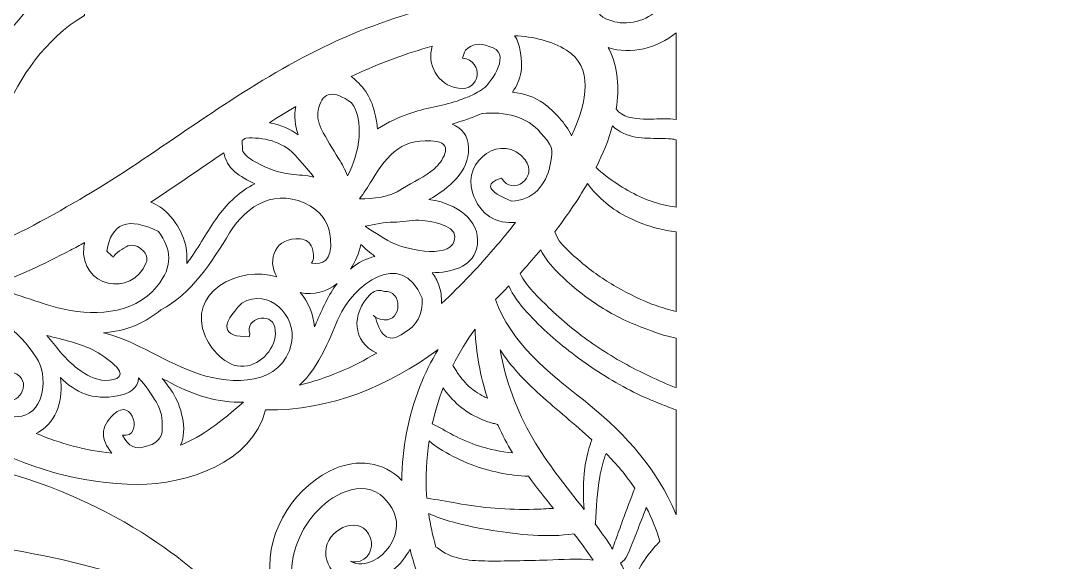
# Model space of a CAD drawing. Extents: x 7 to 992, y -718 to -282.
# Drawn here: x 172 to 256, y -412.1 to -367.8 of the extents above; entities that cross this region are included whole.
import ezdxf

# ---------------------------------------------------------------- set-up
doc = ezdxf.new("R2010")
doc.units = 0
doc.header["$MEASUREMENT"] = 0
doc.layers.add('Layer 1', color=7, linetype='Continuous')

msp = doc.modelspace()

# ---------------------------------------------------------------- linework, layer by layer
at = {"layer": 'Layer 1', "lineweight": 0}
for points, knots in [([(515.444, -282.485), (515.444, -282.485), (265.444, -282.485), (265.444, -282.485), (265.444, -282.485), (259.139, -282.485), (259.139, -282.485), (259.139, -282.485), (27.261, -282.485), (27.261, -282.485), (27.261, -282.485), (27.261, -282.863), (27.261, -282.863), (27.261, -282.863), (25.9, -282.863), (25.9, -282.863), (25.9, -282.863), (24.898, -282.863), (24.898, -282.863), (24.898, -282.863), (7.489, -306.853), (7.489, -306.853), (7.489, -306.853), (7.489, -496.33), (7.489, -496.33), (7.489, -496.33), (24.898, -524.256), (24.898, -524.256), (24.898, -524.256), (25.039, -524.256), (25.039, -524.256), (25.039, -524.256), (25.9, -525.977), (25.9, -525.977), (25.9, -525.977), (34.578, -543.332), (34.578, -543.332), (34.578, -543.332), (85.476, -645.118), (85.476, -645.118), (85.476, -645.118), (85.476, -693.393), (85.476, -693.393), (85.476, -693.602), (85.486, -693.809), (85.492, -694.016), (85.35, -694.597), (85.266, -695.2), (85.266, -695.825), (85.266, -695.825), (85.266, -710.022), (85.266, -710.022), (85.266, -714.223), (88.671, -717.628), (92.872, -717.628), (92.872, -717.628), (107.069, -717.628), (107.069, -717.628), (107.484, -717.628), (107.889, -717.586), (108.286, -717.521), (108.736, -717.547), (109.188, -717.561), (109.644, -717.561), (109.644, -717.561), (182.159, -717.561), (182.159, -717.561), (182.563, -717.561), (182.965, -717.551), (183.365, -717.531), (183.743, -717.589), (184.126, -717.628), (184.52, -717.628), (184.52, -717.628), (198.717, -717.628), (198.717, -717.628), (202.917, -717.628), (206.322, -714.223), (206.322, -710.022), (206.322, -710.022), (206.322, -695.825), (206.322, -695.825), (206.322, -695.534), (206.302, -695.248), (206.271, -694.965), (206.303, -694.465), (206.325, -693.962), (206.326, -693.453), (206.326, -693.453), (206.326, -645.118), (206.326, -645.118), (206.326, -645.118), (257.204, -543.332), (257.204, -543.332), (257.204, -543.332), (259.139, -539.46), (259.139, -539.46), (259.139, -539.46), (266.763, -524.209), (266.763, -524.209), (266.763, -524.209), (266.763, -645.118), (266.763, -645.118), (266.763, -645.118), (363.469, -645.118), (363.469, -645.118), (363.737, -645.117), (364.003, -645.104), (364.27, -645.096), (364.76, -645.195), (365.268, -645.248), (365.787, -645.248), (365.787, -645.248), (379.984, -645.248), (379.984, -645.248), (384.185, -645.248), (387.59, -641.843), (387.59, -637.643), (387.59, -637.643), (387.59, -623.445), (387.59, -623.445), (387.59, -623.12), (387.563, -622.802), (387.523, -622.487), (387.556, -621.959), (387.579, -621.428), (387.578, -620.891), (387.578, -620.891), (387.578, -584.634), (387.578, -584.634), (387.578, -584.634), (508.12, -524.362), (508.12, -524.362), (508.12, -524.362), (508.12, -717.561), (508.12, -717.561), (508.12, -717.561), (544.378, -717.561), (544.378, -717.561), (545.281, -717.563), (546.172, -717.512), (547.049, -717.417), (547.049, -717.417), (560.83, -717.417), (560.83, -717.417), (565.03, -717.417), (568.436, -714.012), (568.436, -709.811), (568.436, -709.811), (568.436, -696.131), (568.436, -696.131), (568.534, -695.251), (568.591, -694.358), (568.593, -693.453), (568.593, -693.453), (568.593, -645.118), (568.593, -645.118), (568.593, -645.118), (689.443, -645.118), (689.443, -645.118), (689.443, -645.118), (689.443, -693.393), (689.443, -693.393), (689.443, -693.594), (689.453, -693.791), (689.458, -693.99), (689.345, -694.514), (689.28, -695.056), (689.28, -695.614), (689.28, -695.614), (689.28, -709.811), (689.28, -709.811), (689.28, -714.012), (692.686, -717.417), (696.886, -717.417), (696.886, -717.417), (710.981, -717.417), (710.981, -717.417), (711.845, -717.511), (712.722, -717.561), (713.611, -717.561), (713.611, -717.561), (749.903, -717.561), (749.903, -717.561), (749.903, -717.561), (749.903, -524.209), (749.903, -524.209), (749.903, -524.209), (870.731, -584.622), (870.731, -584.622), (870.731, -584.622), (870.731, -620.95), (870.731, -620.95), (870.731, -621.353), (870.741, -621.753), (870.761, -622.151), (870.71, -622.506), (870.675, -622.865), (870.675, -623.233), (870.675, -623.233), (870.675, -637.431), (870.675, -637.431), (870.675, -641.632), (874.08, -645.036), (878.28, -645.036), (878.28, -645.036), (892.478, -645.036), (892.478, -645.036), (892.583, -645.036), (892.687, -645.025), (892.791, -645.02), (893.486, -645.081), (894.188, -645.118), (894.898, -645.118), (894.898, -645.118), (991.581, -645.118), (991.581, -645.118), (991.581, -645.118), (991.581, -282.485), (991.581, -282.485), (991.581, -282.485), (515.444, -282.485), (515.444, -282.485)], [0, 0, 0, 0, 1, 1, 1, 2, 2, 2, 3, 3, 3, 4, 4, 4, 5, 5, 5, 6, 6, 6, 7, 7, 7, 8, 8, 8, 9, 9, 9, 10, 10, 10, 11, 11, 11, 12, 12, 12, 13, 13, 13, 14, 14, 14, 15, 15, 15, 16, 16, 16, 17, 17, 17, 18, 18, 18, 19, 19, 19, 20, 20, 20, 21, 21, 21, 22, 22, 22, 23, 23, 23, 24, 24, 24, 25, 25, 25, 26, 26, 26, 27, 27, 27, 28, 28, 28, 29, 29, 29, 30, 30, 30, 31, 31, 31, 32, 32, 32, 33, 33, 33, 34, 34, 34, 35, 35, 35, 36, 36, 36, 37, 37, 37, 38, 38, 38, 39, 39, 39, 40, 40, 40, 41, 41, 41, 42, 42, 42, 43, 43, 43, 44, 44, 44, 45, 45, 45, 46, 46, 46, 47, 47, 47, 48, 48, 48, 49, 49, 49, 50, 50, 50, 51, 51, 51, 52, 52, 52, 53, 53, 53, 54, 54, 54, 55, 55, 55, 56, 56, 56, 57, 57, 57, 58, 58, 58, 59, 59, 59, 60, 60, 60, 61, 61, 61, 62, 62, 62, 63, 63, 63, 64, 64, 64, 65, 65, 65, 66, 66, 66, 67, 67, 67, 68, 68, 68, 69, 69, 69, 70, 70, 70, 71, 71, 71, 72, 72, 72, 73, 73, 73, 74, 74, 74, 74]), ([(175.056, -331.006), (175.537, -330.988), (176.233, -331.007), (176.897, -331.134), (177.685, -331.704), (178.434, -332.332), (179.156, -332.997), (176.885, -332.918), (174.626, -333.9), (173.107, -335.598), (171.497, -337.399), (171.236, -340.15), (172.723, -342.101), (173.856, -343.586), (175.798, -344.332), (177.571, -344.725), (177.159, -344.895), (176.753, -345.084), (176.366, -345.311), (174.331, -346.508), (172.995, -348.593), (172.666, -350.923), (172.334, -353.274), (173.223, -355.646), (175.376, -356.804), (177.366, -357.873), (179.81, -357.108), (181.638, -356.063), (181.835, -355.951), (182.018, -355.812), (182.209, -355.69), (181.927, -356.37), (181.718, -357.078), (181.61, -357.81), (181.236, -360.338), (182.25, -362.96), (184.147, -364.656), (185.949, -366.267), (188.699, -366.528), (190.65, -365.04), (192.136, -363.908), (192.881, -361.965), (193.273, -360.192), (193.444, -360.605), (193.633, -361.011), (193.861, -361.397), (195.057, -363.433), (197.142, -364.768), (199.473, -365.098), (201.824, -365.429), (204.195, -364.541), (205.353, -362.388), (206.053, -361.085), (205.961, -359.591), (205.524, -358.199), (209.419, -360.392), (214.736, -360.037), (219.021, -360.357), (219.826, -360.418), (220.63, -360.502), (221.423, -360.658), (222.21, -360.812), (223.444, -361.034), (224.101, -361.536), (224.689, -361.985), (224.705, -362.873), (224.807, -363.567), (224.94, -364.468), (225.023, -365.48), (224.563, -366.311), (223.87, -367.561), (222.207, -368.148), (220.851, -367.903), (220.368, -367.815), (219.382, -367.54), (219.265, -366.943), (219.197, -366.594), (219.595, -366.049), (219.967, -366.085), (222.32, -366.314), (222.212, -362.503), (219.907, -362.89), (217.804, -363.243), (217.031, -365.278), (217.461, -367.086), (212.09, -363.911), (202.318, -367.419), (197.816, -369.461), (191.825, -372.179), (186.479, -376.197), (181.012, -379.803), (178.261, -381.618), (175.429, -383.281), (172.51, -384.812), (170.277, -385.982), (167.788, -386.704), (165.536, -387.837), (164.982, -386.941), (164.359, -386.094), (163.678, -385.301), (164.297, -384.168), (165.746, -382.222), (168.988, -380.352), (168.988, -380.352), (170.709, -371.172), (177.212, -367.347), (177.212, -367.347), (178.168, -360.27), (174.151, -359.314), (174.151, -359.314), (175.108, -361.608), (174.534, -364.669), (174.534, -364.669), (166.118, -373.466), (165.354, -378.057), (165.354, -378.057), (161.529, -383.157), (161.529, -383.157), (160.27, -382.08), (158.878, -381.162), (157.386, -380.432), (157.963, -377.248), (156.069, -372.979), (154.47, -370.554), (154.08, -369.963), (153.584, -369.371), (153.019, -368.812), (155.338, -361.86), (165.731, -363.13), (167.812, -356.195), (169.344, -351.092), (166.361, -346.816), (162.097, -345.661), (163.371, -344.873), (164.562, -343.928), (165.613, -342.846), (168.241, -340.14), (169.891, -336.993), (171.714, -333.744), (172.485, -332.37), (173.359, -331.071), (175.056, -331.006)], [0, 0, 0, 0, 1, 1, 1, 2, 2, 2, 3, 3, 3, 4, 4, 4, 5, 5, 5, 6, 6, 6, 7, 7, 7, 8, 8, 8, 9, 9, 9, 10, 10, 10, 11, 11, 11, 12, 12, 12, 13, 13, 13, 14, 14, 14, 15, 15, 15, 16, 16, 16, 17, 17, 17, 18, 18, 18, 19, 19, 19, 20, 20, 20, 21, 21, 21, 22, 22, 22, 23, 23, 23, 24, 24, 24, 25, 25, 25, 26, 26, 26, 27, 27, 27, 28, 28, 28, 29, 29, 29, 30, 30, 30, 31, 31, 31, 32, 32, 32, 33, 33, 33, 34, 34, 34, 35, 35, 35, 36, 36, 36, 37, 37, 37, 38, 38, 38, 39, 39, 39, 40, 40, 40, 41, 41, 41, 42, 42, 42, 43, 43, 43, 44, 44, 44, 45, 45, 45, 46, 46, 46, 47, 47, 47, 47]), ([(212.761, -369.628), (212.694, -369.394), (212.587, -369.191), (212.458, -369.007), (214.01, -369.089), (215.489, -369.433), (216.708, -370.189), (218.895, -371.546), (218.471, -374.312), (217.131, -377.195), (216.615, -376.17), (215.776, -375.247), (214.814, -374.539), (214.107, -374.02), (213.224, -373.728), (212.273, -373.623), (213.007, -372.675), (213.275, -371.413), (212.761, -369.628)], [0, 0, 0, 0, 1, 1, 1, 2, 2, 2, 3, 3, 3, 4, 4, 4, 5, 5, 5, 6, 6, 6, 6]), ([(224.812, -375.81), (224.495, -375.807), (224.179, -375.821), (223.863, -375.831), (223.695, -375.836), (223.527, -375.842), (223.36, -375.844), (223.36, -375.844), (223.138, -375.845), (223.138, -375.845), (223.138, -375.845), (223.027, -375.843), (223.027, -375.843), (223.027, -375.843), (223.016, -375.843), (223.016, -375.843), (222.278, -375.807), (221.235, -375.682), (220.789, -375.001), (221.06, -373.301), (220.934, -371.636), (220.209, -370.11), (220.209, -370.11), (220.136, -369.975), (220.136, -369.975), (221.971, -370.587), (224.196, -370.025), (225.69, -368.766), (225.69, -368.766), (225.69, -375.863), (225.69, -375.863), (225.382, -375.827), (225.074, -375.813), (224.812, -375.81)], [0, 0, 0, 0, 1, 1, 1, 2, 2, 2, 3, 3, 3, 4, 4, 4, 5, 5, 5, 6, 6, 6, 7, 7, 7, 8, 8, 8, 9, 9, 9, 10, 10, 10, 11, 11, 11, 11]), ([(207.851, -373.315), (209.66, -373.603), (210.002, -371.065), (208.192, -370.836), (208.27, -370.622), (208.346, -370.408), (208.422, -370.194), (208.947, -369.663), (209.594, -369.561), (210.365, -369.887), (212.324, -370.293), (210.589, -372.831), (209.861, -373.356), (209.486, -373.627), (209.089, -373.833), (208.684, -374.01), (208.363, -374.11), (208.053, -374.231), (207.75, -374.362), (206.461, -374.762), (205.094, -374.937), (203.798, -375.4), (203.043, -375.67), (202.061, -376.075), (201.228, -376.645), (201.183, -376.194), (201.107, -375.768), (201.046, -375.495), (200.759, -374.207), (200.192, -373.214), (199.142, -372.404), (199.142, -372.404), (199.065, -372.359), (199.065, -372.359), (200.95, -371.461), (202.898, -370.686), (204.937, -370.09), (205.187, -370.017), (205.45, -369.944), (205.717, -369.872), (205.237, -371.307), (206.122, -373.041), (207.851, -373.315)], [0, 0, 0, 0, 1, 1, 1, 2, 2, 2, 3, 3, 3, 4, 4, 4, 5, 5, 5, 6, 6, 6, 7, 7, 7, 8, 8, 8, 9, 9, 9, 10, 10, 10, 11, 11, 11, 12, 12, 12, 13, 13, 13, 14, 14, 14, 14]), ([(199.094, -374.493), (200.174, -375.933), (199.776, -378.617), (198.774, -380.481), (198.578, -380), (198.329, -379.537), (198.031, -379.052), (197.542, -378.257), (197.055, -377.47), (196.622, -376.641), (196.328, -376.067), (196.259, -375.48), (196.416, -374.88), (196.762, -373.582), (197.655, -373.454), (199.094, -374.493)], [0, 0, 0, 0, 1, 1, 1, 2, 2, 2, 3, 3, 3, 4, 4, 4, 5, 5, 5, 5]), ([(194.729, -377.137), (194.088, -376.635), (193.298, -376.328), (192.511, -376.164), (192.511, -376.164), (192.368, -376.131), (192.368, -376.131), (193.084, -375.678), (193.804, -375.236), (194.53, -374.807), (194.38, -375.586), (194.457, -376.352), (194.729, -377.137)], [0, 0, 0, 0, 1, 1, 1, 2, 2, 2, 3, 3, 3, 4, 4, 4, 4]), ([(214.589, -376.952), (215.5, -378.071), (215.706, -378.081), (215.355, -379.688), (215.186, -380.46), (214.86, -381.069), (214.348, -381.665), (213.74, -382.243), (213.023, -382.536), (212.196, -382.544), (210.233, -381.737), (209.963, -381.115), (211.387, -380.678), (212.266, -382.191), (214.448, -380.616), (213.32, -379.175), (211.493, -376.84), (208.162, -379.221), (209.001, -381.84), (209.618, -383.768), (211.032, -384.427), (212.544, -384.295), (211.914, -385.095), (211.373, -385.741), (211.026, -386.147), (209.596, -387.827), (208.079, -389.454), (206.462, -390.946), (206.488, -390.426), (206.427, -389.914), (206.258, -389.447), (206.117, -389.058), (205.924, -388.719), (205.694, -388.421), (207.235, -388.388), (208.916, -387.99), (209.325, -386.5), (209.91, -384.371), (207.932, -382.959), (206.09, -382.529), (205.867, -382.477), (205.653, -382.458), (205.439, -382.432), (207.101, -381.484), (208.722, -380.135), (208.693, -378.216), (208.677, -377.161), (208.114, -376.571), (207.343, -376.244), (208.202, -375.982), (209.036, -375.704), (209.793, -375.372), (211.647, -375.197), (213.523, -375.64), (214.589, -376.952)], [0, 0, 0, 0, 1, 1, 1, 2, 2, 2, 3, 3, 3, 4, 4, 4, 5, 5, 5, 6, 6, 6, 7, 7, 7, 8, 8, 8, 9, 9, 9, 10, 10, 10, 11, 11, 11, 12, 12, 12, 13, 13, 13, 14, 14, 14, 15, 15, 15, 16, 16, 16, 17, 17, 17, 18, 18, 18, 18]), ([(224.67, -382.853), (223.979, -382.69), (223.319, -382.469), (222.695, -382.174), (221.408, -381.564), (220.185, -380.768), (219.129, -379.809), (219.696, -378.689), (220.164, -377.543), (220.48, -376.4), (221.002, -376.876), (221.689, -377.187), (222.372, -377.309), (223.02, -377.423), (223.686, -377.407), (224.341, -377.416), (224.66, -377.421), (224.98, -377.433), (225.297, -377.462), (225.428, -377.476), (225.559, -377.501), (225.69, -377.528), (225.69, -377.528), (225.69, -383.039), (225.69, -383.039), (225.349, -382.982), (225.009, -382.933), (224.67, -382.853)], [0, 0, 0, 0, 1, 1, 1, 2, 2, 2, 3, 3, 3, 4, 4, 4, 5, 5, 5, 6, 6, 6, 7, 7, 7, 8, 8, 8, 9, 9, 9, 9]), ([(194.406, -378.714), (194.584, -378.9), (195.444, -379.84), (196.003, -380.585), (195.4, -380.435), (194.766, -380.425), (194.123, -380.342), (193.046, -380.204), (192.261, -379.906), (191.321, -379.394), (190.868, -379.192), (190.487, -378.891), (190.179, -378.491), (190.162, -378.447), (190.132, -377.864), (190.149, -377.568), (190.242, -377.506), (190.336, -377.446), (190.431, -377.384), (191.853, -377.29), (193.419, -377.686), (194.406, -378.714)], [0, 0, 0, 0, 1, 1, 1, 2, 2, 2, 3, 3, 3, 4, 4, 4, 5, 5, 5, 6, 6, 6, 7, 7, 7, 7]), ([(203.28, -381.532), (202.086, -382.272), (200.94, -382.362), (199.739, -382.357), (200.124, -381.914), (200.432, -381.388), (200.752, -380.854), (202.069, -378.653), (203.398, -377.269), (206.081, -377.679), (207.49, -377.894), (206.499, -379.355), (205.886, -379.896), (205.141, -380.556), (204.125, -381.009), (203.28, -381.532)], [0, 0, 0, 0, 1, 1, 1, 2, 2, 2, 3, 3, 3, 4, 4, 4, 5, 5, 5, 5]), ([(191.178, -381.135), (190.004, -381.709), (188.931, -382.731), (188.235, -383.684), (187.449, -384.761), (186.711, -386.07), (185.954, -387.178), (185.838, -387.347), (185.712, -387.503), (185.591, -387.666), (185.727, -386.306), (185.283, -384.873), (184.048, -383.573), (183.627, -383.129), (183.149, -382.83), (182.649, -382.646), (184.663, -381.319), (186.644, -379.937), (188.63, -378.59), (188.756, -379.189), (189.052, -379.748), (189.496, -380.121), (189.985, -380.532), (190.567, -380.861), (191.178, -381.135)], [0, 0, 0, 0, 1, 1, 1, 2, 2, 2, 3, 3, 3, 4, 4, 4, 5, 5, 5, 6, 6, 6, 7, 7, 7, 8, 8, 8, 8]), ([(197.384, -385.668), (197.522, -387.498), (196.705, -387.76), (195.827, -387.633), (196.025, -387.275), (196.056, -386.955), (195.866, -386.389), (195.712, -385.93), (195.375, -385.689), (194.902, -385.643), (192.872, -385.446), (192.132, -387.365), (192.974, -388.748), (189.933, -387.788), (185.505, -390.007), (187.136, -393.655), (187.687, -394.891), (189.039, -396.357), (190.571, -396.046), (191.921, -395.772), (193.125, -394.286), (192.804, -392.877), (192.5, -391.544), (190.321, -392.153), (190.775, -393.42), (190.775, -393.42), (190.716, -393.661), (190.716, -393.661), (188.489, -393.687), (188.288, -392.768), (190.113, -390.906), (192.31, -389.616), (194.629, -391.919), (194.178, -394.16), (193.457, -397.734), (189.272, -397.592), (186.639, -396.724), (183.875, -395.812), (181.557, -394.036), (178.773, -393.345), (179.659, -393.275), (180.547, -393.088), (181.44, -392.711), (182.202, -392.389), (182.885, -391.958), (183.474, -391.455), (185.948, -390.223), (187.725, -387.443), (189.108, -385.163), (190.508, -382.852), (192.983, -381.374), (195.737, -382.969), (196.772, -383.567), (197.297, -384.51), (197.384, -385.668)], [0, 0, 0, 0, 1, 1, 1, 2, 2, 2, 3, 3, 3, 4, 4, 4, 5, 5, 5, 6, 6, 6, 7, 7, 7, 8, 8, 8, 9, 9, 9, 10, 10, 10, 11, 11, 11, 12, 12, 12, 13, 13, 13, 14, 14, 14, 15, 15, 15, 16, 16, 16, 17, 17, 17, 18, 18, 18, 18]), ([(224.049, -391.112), (222.907, -390.702), (221.834, -390.167), (220.783, -389.564), (219.762, -388.98), (218.782, -388.308), (217.892, -387.537), (217.151, -386.895), (216.089, -386.072), (215.745, -385.081), (216.674, -383.865), (217.607, -382.521), (218.421, -381.115), (219.32, -382.289), (220.442, -383.253), (221.788, -383.905), (222.553, -384.276), (223.359, -384.579), (224.185, -384.786), (224.637, -384.9), (225.169, -385.028), (225.69, -385.059), (225.69, -385.059), (225.69, -391.584), (225.69, -391.584), (225.132, -391.434), (224.568, -391.299), (224.049, -391.112)], [0, 0, 0, 0, 1, 1, 1, 2, 2, 2, 3, 3, 3, 4, 4, 4, 5, 5, 5, 6, 6, 6, 7, 7, 7, 8, 8, 8, 9, 9, 9, 9]), ([(182.281, -387.593), (182.403, -387.284), (182.26, -386.829), (182.019, -386.616), (182.019, -386.616), (181.836, -386.454), (181.836, -386.454), (181.499, -386.156), (181.023, -386.06), (180.622, -386.302), (180.379, -386.433), (180.149, -386.583), (179.932, -386.754), (179.777, -386.866), (179.673, -387.001), (179.603, -387.146), (179.419, -386.981), (179.234, -386.817), (179.05, -386.653), (179.407, -384.338), (180.815, -383.804), (183.275, -385.049), (184.33, -386.48), (184.531, -387.849), (183.143, -389.554), (181.192, -391.952), (177.71, -391.981), (175.041, -391.287), (173.005, -390.758), (171.063, -389.85), (169.073, -389.587), (171.532, -388.911), (173.924, -387.67), (176.059, -386.575), (176.451, -386.373), (176.837, -386.158), (177.224, -385.946), (177.201, -386.069), (177.172, -386.19), (177.159, -386.317), (176.826, -389.55), (181.102, -390.538), (182.281, -387.593)], [0, 0, 0, 0, 1, 1, 1, 2, 2, 2, 3, 3, 3, 4, 4, 4, 5, 5, 5, 6, 6, 6, 7, 7, 7, 8, 8, 8, 9, 9, 9, 10, 10, 10, 11, 11, 11, 12, 12, 12, 13, 13, 13, 14, 14, 14, 14]), ([(204.607, -384.112), (205.263, -384.12), (207.583, -384.45), (207.568, -385.479), (207.539, -387.419), (203.677, -386.509), (202.708, -386.08), (201.84, -385.695), (201.021, -385.164), (200.223, -384.603), (201, -384.455), (201.77, -384.255), (202.551, -384.28), (203.216, -384.301), (203.919, -384.104), (204.607, -384.112)], [0, 0, 0, 0, 1, 1, 1, 2, 2, 2, 3, 3, 3, 4, 4, 4, 5, 5, 5, 5]), ([(198.06, -392.079), (199.201, -389.491), (203.158, -386.315), (204.879, -390.504), (204.941, -391.841), (204.432, -392.794), (203.355, -393.364), (202.247, -394.191), (201.486, -393.761), (201.071, -392.071), (200.803, -391.864), (200.817, -391.874), (201.113, -392.101), (201.327, -392.224), (201.536, -392.239), (201.773, -392.265), (203.268, -392.428), (203.266, -389.798), (201.79, -389.958), (201.79, -389.958), (201.676, -389.915), (201.676, -389.915), (201.308, -389.804), (200.894, -389.931), (200.626, -390.197), (199.051, -391.768), (199.167, -394.124), (201.161, -394.993), (199.198, -396.172), (197.095, -397.082), (194.832, -397.626), (196.389, -396.31), (197.56, -393.214), (198.06, -392.079)], [0, 0, 0, 0, 1, 1, 1, 2, 2, 2, 3, 3, 3, 4, 4, 4, 5, 5, 5, 6, 6, 6, 7, 7, 7, 8, 8, 8, 9, 9, 9, 10, 10, 10, 11, 11, 11, 11]), ([(199.853, -386.093), (200.221, -386.447), (200.606, -386.776), (201.01, -387.076), (200.31, -387.259), (199.646, -387.584), (199.092, -388.047), (199.092, -388.047), (199, -388.132), (199, -388.132), (199.418, -387.512), (199.718, -386.805), (199.853, -386.093)], [0, 0, 0, 0, 1, 1, 1, 2, 2, 2, 3, 3, 3, 4, 4, 4, 4]), ([(225.162, -397.628), (224.419, -397.315), (223.684, -396.977), (222.958, -396.624), (221.541, -395.937), (220.177, -395.141), (218.881, -394.245), (217.58, -393.346), (216.357, -392.328), (215.217, -391.23), (214.375, -390.419), (213.46, -389.544), (212.902, -388.491), (212.902, -388.491), (213.136, -388.234), (213.136, -388.234), (213.589, -387.724), (214.083, -387.151), (214.595, -386.53), (214.898, -387.228), (215.462, -387.858), (215.996, -388.395), (216.99, -389.394), (218.097, -390.294), (219.273, -391.069), (220.454, -391.847), (221.747, -392.465), (223.069, -392.962), (223.852, -393.256), (224.776, -393.611), (225.69, -393.765), (225.69, -393.765), (225.69, -397.832), (225.69, -397.832), (225.509, -397.766), (225.332, -397.7), (225.162, -397.628)], [0, 0, 0, 0, 1, 1, 1, 2, 2, 2, 3, 3, 3, 4, 4, 4, 5, 5, 5, 6, 6, 6, 7, 7, 7, 8, 8, 8, 9, 9, 9, 10, 10, 10, 11, 11, 11, 12, 12, 12, 12]), ([(194.896, -390.035), (196.015, -390.308), (197.067, -389.972), (197.92, -389.3), (197.199, -390.264), (196.7, -391.364), (196.213, -392.525), (196.165, -392.642), (196.105, -392.745), (196.054, -392.858), (195.974, -391.829), (195.602, -390.842), (194.896, -390.035)], [0, 0, 0, 0, 1, 1, 1, 2, 2, 2, 3, 3, 3, 4, 4, 4, 4]), ([(225.356, -407.472), (223.722, -403.95), (221.116, -401.216), (218.093, -398.842), (215.229, -396.594), (212.142, -394.156), (210.894, -390.623), (211.262, -390.253), (211.624, -389.878), (211.982, -389.496), (212.314, -390.28), (212.87, -390.988), (213.474, -391.662), (214.655, -392.981), (216.021, -394.157), (217.437, -395.217), (218.855, -396.279), (220.352, -397.233), (221.926, -398.048), (222.682, -398.439), (223.452, -398.788), (224.246, -399.093), (224.687, -399.263), (225.186, -399.494), (225.69, -399.643), (225.69, -399.643), (225.69, -408.243), (225.69, -408.243), (225.58, -407.986), (225.475, -407.728), (225.356, -407.472)], [0, 0, 0, 0, 1, 1, 1, 2, 2, 2, 3, 3, 3, 4, 4, 4, 5, 5, 5, 6, 6, 6, 7, 7, 7, 8, 8, 8, 9, 9, 9, 10, 10, 10, 10]), ([(173.284, -395.377), (174.232, -396.835), (174.004, -399.754), (172.086, -400.154), (171.354, -400.307), (170.216, -400.139), (169.576, -399.642), (168.033, -398.445), (169.954, -398.211), (170.568, -398.677), (171.69, -399.528), (172.964, -397.482), (171.686, -396.739), (170.702, -396.167), (169.354, -396.224), (168.419, -396.794), (168.276, -394.897), (167.873, -393.078), (167.238, -391.37), (169.942, -391.822), (171.726, -392.982), (173.284, -395.377)], [0, 0, 0, 0, 1, 1, 1, 2, 2, 2, 3, 3, 3, 4, 4, 4, 5, 5, 5, 6, 6, 6, 7, 7, 7, 7]), ([(207.814, -396.674), (207.745, -396.565), (207.685, -396.453), (207.62, -396.343), (207.555, -396.232), (207.476, -396.132), (207.4, -396.03), (207.924, -394.977), (208.521, -393.964), (209.225, -393.037), (209.281, -394.962), (209.64, -396.863), (210.242, -398.697), (210.242, -398.697), (210.06, -398.623), (210.06, -398.623), (210.06, -398.623), (210.016, -398.604), (210.016, -398.604), (210.016, -398.604), (209.987, -398.589), (209.987, -398.589), (209.987, -398.589), (209.784, -398.48), (209.784, -398.48), (209.538, -398.344), (209.301, -398.19), (209.075, -398.021), (209.075, -398.021), (208.923, -397.904), (208.923, -397.904), (208.923, -397.904), (208.798, -397.801), (208.798, -397.801), (208.798, -397.801), (208.714, -397.725), (208.714, -397.725), (208.714, -397.725), (208.548, -397.564), (208.548, -397.564), (208.349, -397.366), (208.164, -397.153), (207.993, -396.93), (207.993, -396.93), (207.858, -396.744), (207.858, -396.744), (207.968, -396.892), (207.824, -396.69), (207.814, -396.674)], [0, 0, 0, 0, 1, 1, 1, 2, 2, 2, 3, 3, 3, 4, 4, 4, 5, 5, 5, 6, 6, 6, 7, 7, 7, 8, 8, 8, 9, 9, 9, 10, 10, 10, 11, 11, 11, 12, 12, 12, 13, 13, 13, 14, 14, 14, 15, 15, 15, 16, 16, 16, 16]), ([(174.121, -393.562), (175.482, -393.9), (176.865, -394.187), (178.082, -394.832), (178.741, -395.181), (179.335, -395.634), (179.858, -396.162), (180.765, -397.078), (179.388, -397.331), (178.613, -397.21), (177.806, -397.084), (177.066, -396.621), (176.447, -396.115), (175.536, -395.372), (174.866, -394.431), (174.121, -393.562)], [0, 0, 0, 0, 1, 1, 1, 2, 2, 2, 3, 3, 3, 4, 4, 4, 5, 5, 5, 5]), ([(181.568, -405.75), (185.562, -405.773), (190.974, -403.989), (192.043, -399.661), (197.436, -399.694), (202.093, -397.724), (206.196, -394.709), (205.62, -395.663), (205.114, -396.666), (204.693, -397.742), (203.736, -400.186), (203.235, -402.813), (203.216, -405.44), (203.131, -405.351), (203.054, -405.257), (202.96, -405.173), (201.344, -403.727), (199.175, -403.71), (197.294, -404.668), (194.077, -406.305), (191.816, -410.179), (192.52, -413.817), (192.916, -415.864), (194.257, -418.081), (196.068, -419.563), (194.42, -419.96), (192.855, -420.817), (191.553, -421.895), (190.998, -422.355), (190.474, -422.978), (189.821, -423.313), (188.928, -419.946), (188.003, -416.208), (187.73, -414.205), (187.73, -414.205), (180.51, -406.625), (167.824, -404.088), (168.002, -403.391), (168.143, -402.684), (168.246, -401.972), (172.185, -404.427), (176.99, -405.724), (181.568, -405.75)], [0, 0, 0, 0, 1, 1, 1, 2, 2, 2, 3, 3, 3, 4, 4, 4, 5, 5, 5, 6, 6, 6, 7, 7, 7, 8, 8, 8, 9, 9, 9, 10, 10, 10, 11, 11, 11, 12, 12, 12, 13, 13, 13, 14, 14, 14, 14]), ([(218.513, -402.942), (218.335, -403.58), (218.221, -404.235), (218.156, -404.894), (218.059, -405.87), (218.08, -406.837), (218.149, -407.807), (216.677, -405.917), (215.151, -404.067), (213.94, -401.995), (212.597, -399.701), (211.751, -397.264), (211.262, -394.722), (212.143, -396.075), (213.292, -397.284), (214.539, -398.406), (215.94, -399.667), (217.408, -400.841), (218.785, -402.102), (218.687, -402.379), (218.591, -402.658), (218.513, -402.942)], [0, 0, 0, 0, 1, 1, 1, 2, 2, 2, 3, 3, 3, 4, 4, 4, 5, 5, 5, 6, 6, 6, 7, 7, 7, 7]), ([(175.24, -397.001), (175.841, -397.587), (176.503, -398.084), (177.297, -398.372), (178.574, -398.837), (181.593, -398.726), (181.655, -397.039), (182.238, -397.655), (182.726, -398.409), (183.106, -399.026), (183.552, -399.75), (183.593, -400.358), (183.596, -401.185), (183.608, -401.745), (183.335, -402.175), (182.775, -402.475), (182.615, -402.523), (182.452, -402.572), (182.291, -402.621), (181.458, -402.955), (180.805, -402.658), (180.336, -401.732), (182.127, -401.952), (181.135, -398.532), (179.62, -400), (178.49, -401.097), (178.529, -402.042), (179.452, -403.192), (177.307, -402.995), (175.244, -402.398), (173.263, -401.578), (173.263, -401.578), (173.455, -401.481), (173.455, -401.481), (175.057, -400.514), (175.476, -398.743), (175.24, -397.001)], [0, 0, 0, 0, 1, 1, 1, 2, 2, 2, 3, 3, 3, 4, 4, 4, 5, 5, 5, 6, 6, 6, 7, 7, 7, 8, 8, 8, 9, 9, 9, 10, 10, 10, 11, 11, 11, 12, 12, 12, 12]), ([(184.446, -398.238), (184.208, -397.872), (183.918, -397.472), (183.589, -397.08), (183.854, -397.219), (184.118, -397.352), (184.385, -397.494), (186.238, -398.477), (188.193, -399.079), (190.233, -399.027), (188.429, -400.601), (186.898, -401.821), (185.083, -402.542), (185.714, -401.275), (185.098, -399.239), (184.446, -398.238)], [0, 0, 0, 0, 1, 1, 1, 2, 2, 2, 3, 3, 3, 4, 4, 4, 5, 5, 5, 5]), ([(212.287, -403.174), (211.344, -403.078), (210.413, -402.895), (209.504, -402.596), (208.787, -402.359), (208.084, -402.07), (207.418, -401.711), (206.845, -401.402), (206.301, -401.065), (205.715, -400.796), (205.937, -399.792), (206.24, -398.809), (206.607, -397.847), (206.607, -397.847), (206.698, -397.985), (206.698, -397.985), (207.088, -398.543), (207.564, -399.021), (208.092, -399.448), (208.619, -399.874), (209.216, -400.21), (209.841, -400.469), (210.124, -400.587), (210.416, -400.683), (210.713, -400.755), (210.826, -400.783), (210.942, -400.811), (211.06, -400.837), (211.06, -400.837), (211.103, -400.94), (211.103, -400.94), (211.447, -401.717), (211.848, -402.457), (212.287, -403.174)], [0, 0, 0, 0, 1, 1, 1, 2, 2, 2, 3, 3, 3, 4, 4, 4, 5, 5, 5, 6, 6, 6, 7, 7, 7, 8, 8, 8, 9, 9, 9, 10, 10, 10, 11, 11, 11, 11]), ([(205.515, -402.254), (205.848, -402.525), (206.192, -402.768), (206.561, -402.987), (207.308, -403.434), (208.1, -403.819), (208.912, -404.132), (210.399, -404.706), (211.991, -405.021), (213.585, -405.093), (214.24, -405.988), (214.938, -406.855), (215.64, -407.717), (215.104, -407.748), (214.569, -407.783), (214.037, -407.795), (212.984, -407.819), (211.93, -407.792), (210.879, -407.712), (209.819, -407.631), (208.765, -407.491), (207.719, -407.299), (206.906, -407.148), (206.091, -407.019), (205.279, -406.872), (205.279, -406.872), (205.25, -406.603), (205.25, -406.603), (205.152, -405.153), (205.232, -403.668), (205.456, -402.196), (205.456, -402.196), (205.515, -402.254), (205.515, -402.254)], [0, 0, 0, 0, 1, 1, 1, 2, 2, 2, 3, 3, 3, 4, 4, 4, 5, 5, 5, 6, 6, 6, 7, 7, 7, 8, 8, 8, 9, 9, 9, 10, 10, 10, 11, 11, 11, 11]), ([(221.309, -408.718), (221.121, -409.243), (220.933, -409.768), (220.744, -410.294), (220.662, -410.522), (220.559, -410.788), (220.486, -411.058), (220.279, -410.722), (220.063, -410.389), (219.835, -410.062), (219.584, -409.705), (219.327, -409.352), (219.065, -409.002), (219.065, -409.002), (219.083, -408.925), (219.083, -408.925), (219.138, -407.663), (219.219, -406.385), (219.439, -405.139), (219.542, -404.549), (219.68, -403.958), (219.883, -403.394), (219.883, -403.394), (219.952, -403.227), (219.952, -403.227), (220.815, -404.099), (221.614, -405.035), (222.313, -406.075), (221.958, -406.949), (221.628, -407.828), (221.309, -408.718)], [0, 0, 0, 0, 1, 1, 1, 2, 2, 2, 3, 3, 3, 4, 4, 4, 5, 5, 5, 6, 6, 6, 7, 7, 7, 8, 8, 8, 9, 9, 9, 10, 10, 10, 10]), ([(209.013, -422.452), (207.563, -420.599), (205.381, -419.498), (203.024, -419.461), (201.895, -419.444), (200.774, -419.682), (199.812, -420.187), (199.606, -420.124), (199.401, -420.056), (199.196, -419.992), (198.969, -419.823), (198.718, -419.68), (198.455, -419.549), (198.226, -419.435), (197.968, -419.391), (197.705, -419.372), (196.842, -418.888), (196.074, -418.222), (195.49, -417.427), (194.211, -415.688), (193.855, -413.33), (194.425, -411.258), (194.982, -409.232), (196.337, -407.379), (198.271, -406.486), (199.315, -406.003), (200.464, -405.893), (201.433, -406.592), (202.19, -407.139), (202.846, -408.203), (202.794, -409.159), (202.731, -410.349), (201.92, -411.505), (200.854, -412.009), (200.312, -412.266), (199.551, -412.41), (199.025, -412.053), (199.158, -412.085), (199.3, -412.104), (199.458, -412.095), (200.42, -412.037), (200.959, -411.017), (200.649, -410.146), (199.94, -408.158), (197.303, -409.304), (197.023, -410.935), (196.682, -412.916), (198.783, -414.128), (200.523, -413.762), (201.968, -413.457), (203.212, -412.367), (203.889, -411.048), (204.164, -412.16), (204.512, -413.254), (204.982, -414.309), (206.007, -416.602), (207.793, -419.526), (210.167, -420.601), (209.861, -421.508), (209.706, -422.474), (209.645, -423.384), (209.452, -423.062), (209.246, -422.749), (209.013, -422.452)], [0, 0, 0, 0, 1, 1, 1, 2, 2, 2, 3, 3, 3, 4, 4, 4, 5, 5, 5, 6, 6, 6, 7, 7, 7, 8, 8, 8, 9, 9, 9, 10, 10, 10, 11, 11, 11, 12, 12, 12, 13, 13, 13, 14, 14, 14, 15, 15, 15, 16, 16, 16, 17, 17, 17, 18, 18, 18, 19, 19, 19, 20, 20, 20, 21, 21, 21, 21]), ([(224.01, -410.797), (223.573, -411.288), (223.174, -411.807), (222.836, -412.372), (222.52, -412.898), (222.17, -413.495), (222.008, -414.092), (222.008, -414.092), (222.007, -414.099), (222.007, -414.099), (221.753, -413.456), (221.469, -412.821), (221.143, -412.203), (221.609, -411.913), (221.821, -411.294), (222.012, -410.81), (222.224, -410.27), (222.437, -409.73), (222.648, -409.19), (222.852, -408.673), (223.052, -408.156), (223.247, -407.638), (223.71, -408.531), (224.077, -409.458), (224.366, -410.409), (224.244, -410.536), (224.127, -410.667), (224.01, -410.797)], [0, 0, 0, 0, 1, 1, 1, 2, 2, 2, 3, 3, 3, 4, 4, 4, 5, 5, 5, 6, 6, 6, 7, 7, 7, 8, 8, 8, 9, 9, 9, 9]), ([(215.138, -411.95), (213.431, -411.992), (211.719, -412.051), (210.012, -412.026), (208.68, -412.006), (207.203, -411.844), (206.144, -410.956), (206.144, -410.956), (206.012, -410.884), (206.012, -410.884), (205.751, -409.988), (205.548, -409.077), (205.419, -408.151), (206.041, -408.413), (206.67, -408.65), (207.33, -408.826), (208.426, -409.118), (209.538, -409.352), (210.658, -409.527), (212.796, -409.86), (215.144, -410.142), (217.311, -409.794), (217.865, -410.502), (218.402, -411.226), (218.898, -411.972), (217.664, -411.788), (216.314, -411.92), (215.138, -411.95)], [0, 0, 0, 0, 1, 1, 1, 2, 2, 2, 3, 3, 3, 4, 4, 4, 5, 5, 5, 6, 6, 6, 7, 7, 7, 8, 8, 8, 9, 9, 9, 9]), ([(184.288, -415.543), (184.288, -415.543), (186.392, -426.062), (188.305, -429.313), (188.305, -429.313), (189.515, -430.909), (190.796, -432.954), (189.598, -434.996), (189.693, -437.566), (191.44, -439.29), (191.921, -439.764), (192.502, -440.123), (193.129, -440.401), (188.889, -442.606), (186.108, -447.081), (184.088, -451.322), (183.769, -451.991), (183.467, -452.667), (183.17, -453.344), (182.348, -453.871), (181.547, -454.442), (180.722, -454.966), (181.604, -451.897), (182.35, -448.181), (181.419, -446.527), (181.419, -446.527), (177.976, -435.817), (178.742, -431.417), (178.742, -431.417), (173.05, -413.843), (164.29, -410.755), (164.488, -410.552), (164.674, -410.34), (164.857, -410.125), (168.749, -410.627), (182.485, -412.592), (184.288, -415.543)], [0, 0, 0, 0, 1, 1, 1, 2, 2, 2, 3, 3, 3, 4, 4, 4, 5, 5, 5, 6, 6, 6, 7, 7, 7, 8, 8, 8, 9, 9, 9, 10, 10, 10, 11, 11, 11, 12, 12, 12, 12])]:
    msp.add_open_spline(points, degree=3, knots=knots, dxfattribs=at)

doc.saveas('drawing.dxf')
